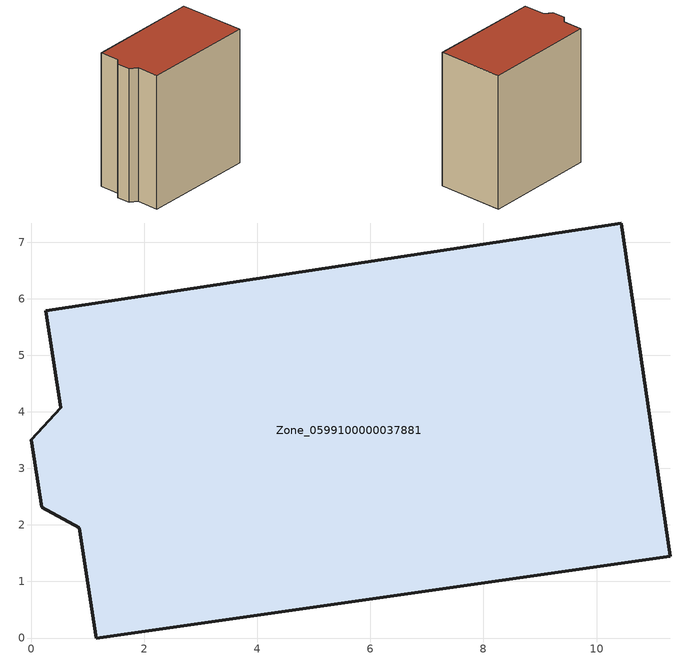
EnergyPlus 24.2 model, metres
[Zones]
Zone_0599100000037881
 floor ground (C_G): 10.44,7.34 11.3,1.45 1.15,0 0.85,1.95 0.19,2.31 0,3.51 0.52,4.07 0.26,5.79 z0
 wall outside (C_F): 0,3.51 0.19,2.31 0.85,1.95 1.15,0 11.3,1.45 10.44,7.34 0.26,5.79 0.52,4.07 0,3.51 z0:12.35
 roof outside (C_R): 10.44,7.34 0.26,5.79 0.52,4.07 0,3.51 0.19,2.31 0.85,1.95 1.15,0 11.3,1.45 z12.35
[BUILDING]
Pand.0599100000037881: North Axis=0; Terrain=City; Loads Convergence Tolerance Value=0.04; Temperature Convergence Tolerance Value=0.4; Solar Distribution=FullExterior; Maximum Number of Warmup Days=25; Minimum Number of Warmup Days=1
[Site:Location]
Rotterdam.The.Hague.AP_ZH_NLD Design_Conditions: Latitude=51.96; Longitude=4.45; Time Zone=1; Elevation=-4.5
[SITE:GROUNDTEMPERATURE:BUILDINGSURFACE]
18, 18, 18, 18, 18, 18, 18, 18, 18, 18, 18, 18
[MATERIAL] Thermal Absorptance=0.9; Solar Absorptance=0.7; Visible Absorptance=0.7
Name | Roughness | Thickness | Conductivity | Density | Specific Heat
G.TI.1946 | MediumSmooth | 0.15 | 1 | 540 | 1210
F.TI.1946 | Rough | 0.3 | 0.857143 | 1920 | 840
R.TI.1946 | MediumRough | 0.2 | 0.1 | 1500 | 1000
[CONSTRUCTION]
C_G: G.TI.1946
C_F: F.TI.1946
C_R: R.TI.1946
[ZONE]
Zone_0599100000037881: Type=1; Multiplier=1; Ceiling Height=Autocalculate; Volume=Autocalculate; Floor Area=autocalculate; Part of Total Floor Area=Yes
[ZONEINFILTRATION:DESIGNFLOWRATE]
Infil_Zone_0599100000037881: Zone or ZoneList or Space or SpaceList=Zone_0599100000037881; Schedule=AlwaysOn; Design Flow Rate Calculation Method=Flow/Area; Flow Rate per Floor Area=0.003; Constant Term Coefficient=1; Temperature Term Coefficient=0; Velocity Term Coefficient=0; Velocity Squared Term Coefficient=0
[HVACTEMPLATE:ZONE:IDEALLOADSAIRSYSTEM]
Zone_0599100000037881: Maximum Heating Supply Air Temperature=50; Minimum Cooling Supply Air Temperature=13; Maximum Heating Supply Air Humidity Ratio=0.0156; Minimum Cooling Supply Air Humidity Ratio=0.0077; Heating Limit=NoLimit; Cooling Limit=NoLimit; Dehumidification Control Type=ConstantSensibleHeatRatio; Cooling Sensible Heat Ratio=0.7; Dehumidification Setpoint=60; Humidification Control Type=None; Humidification Setpoint=30; Outdoor Air Method=None; Outdoor Air Flow Rate per Person=0.00944; Outdoor Air Flow Rate per Zone Floor Area=0; Outdoor Air Flow Rate per Zone=0; Demand Controlled Ventilation Type=None; Outdoor Air Economizer Type=NoEconomizer; Heat Recovery Type=None; Sensible Heat Recovery Effectiveness=0.7; Latent Heat Recovery Effectiveness=0.65
[ZONECONTROL:THERMOSTAT]
ThermostatControl_Zone_0599100000037881: Zone or ZoneList=Zone_0599100000037881; Control Type Schedule=DualSetpointControlType; Control 1=Thermostat_Zone_0599100000037881; Temperature Difference Between Cutout And Setpoint=0
[THERMOSTATSETPOINT:DUALSETPOINT]
Thermostat_Zone_0599100000037881: Heating Setpoint Temperature Schedule=HeatingSetpoint_Zone_0599100000037881; Cooling Setpoint Temperature Schedule=CoolingSetpoint_Zone_0599100000037881
[SCHEDULE:COMPACT]
HeatingSetpoint_Zone_0599100000037881: Through: 12/31, For: AllDays, Until: 24:00, 21
CoolingSetpoint_Zone_0599100000037881: Through: 12/31, For: AllDays, Until: 24:00, 24
DualSetpointControlType: Through: 12/31, For: AllDays, Until: 24:00, 4
AlwaysOn: Through: 12/31, For: AllDays, Until: 24:00, 1
